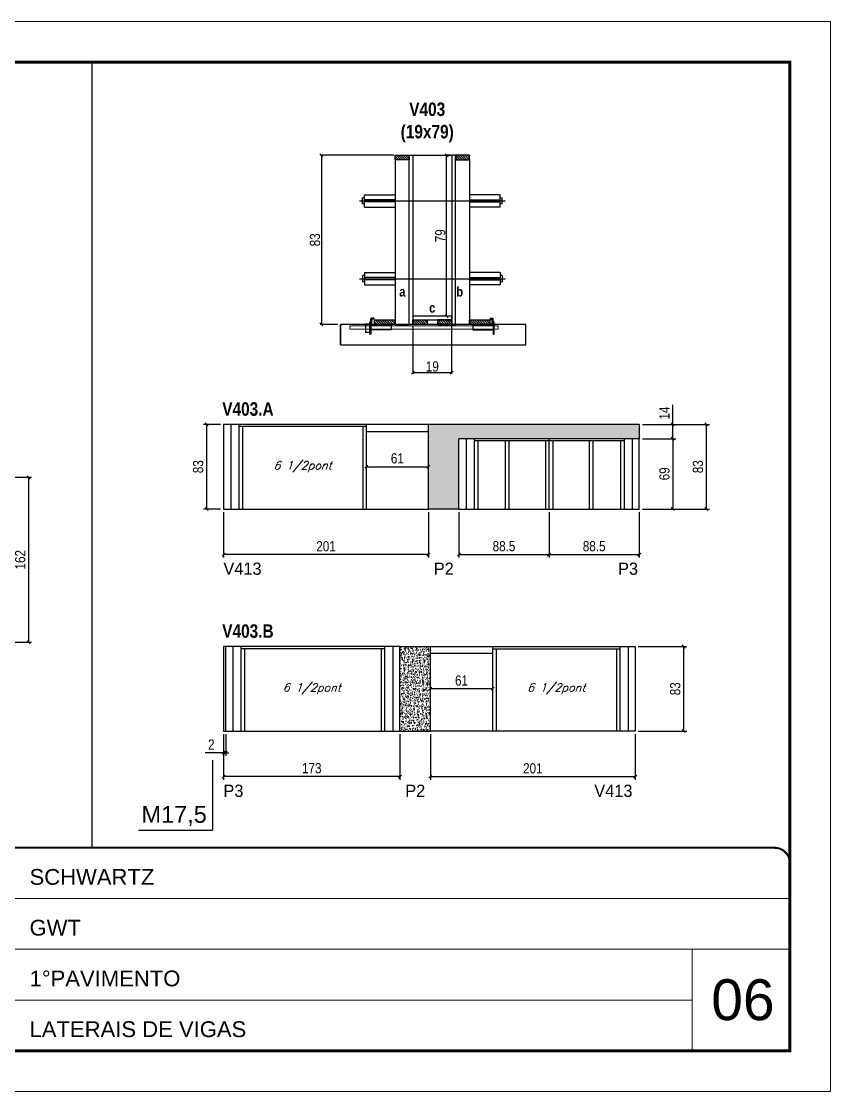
# Model space of a CAD drawing. Extents: x 13154 to 22413, y 1253 to 30260.
# Drawn here: x 15444 to 16238, y 27671 to 28721 of the extents above; entities that cross this region are included whole.
import ezdxf

# ---------------------------------------------------------------- set-up
doc = ezdxf.new("R2010")
doc.units = 0
for name, pattern in [('CONTINUO', [0]), ('DASHED', [0.75, 0.5, -0.25]), ('HIDDEN', [0.375, 0.25, -0.125])]:
    doc.linetypes.add(name, pattern=pattern)
for name, color, linetype in [('5', 5, 'Continuous'), ('barrote', 251, 'Continuous'), ('COTA', 241, 'Continuous'), ('detalhes', 4, 'Continuous'), ('NOMENCLATURA', 7, 'Continuous'), ('Painéis', 200, 'Continuous'), ('presilha', 1, 'Continuous'), ('SARR_2.2x10', 60, 'Continuous'), ('SARR_2.2x7', 40, 'Continuous'), ('SARR_3.5x7', 81, 'Continuous'), ('TENSOR', 3, 'Continuous'), ('texto', 7, 'Continuous')]:
    doc.layers.add(name, color=color, linetype=linetype)
for name, color, linetype, lineweight in [('CARIMBO', 255, 'Continuous', 9), ('CONCRETO', 251, 'Continuous', 25), ('Folhas', 255, 'Continuous', 9), ('SARRAFO DE PRESSAO', 251, 'DASHED', 9), ('SCO-___-LAJ', 2, 'Continuous', 0)]:
    doc.layers.add(name, color=color, linetype=linetype, lineweight=lineweight)
doc.styles.add('ARIAL', font='arial.ttf')
doc.styles.add('COTA TECNICA', font='techl___.ttf', dxfattribs={"height": 10})
doc.styles.add('COTA TECNICA 2X', font='techl___.ttf', dxfattribs={"height": 10})
doc.styles.add('Romans', font='romans.shx')
doc.styles.add('ROMAS860', font='ROMAS860.SHX')
doc.styles.get("Standard").update_dxf_attribs({"font": 'arial.ttf'})
doc.styles.add('TECNICA', font='techb___.ttf', dxfattribs={"height": 10})
doc.dimstyles.new('PAINEL', dxfattribs={"dimtxt": 10, "dimasz": 3, "dimexe": 3, "dimexo": 3, "dimgap": 3, "dimtad": 1, "dimdec": 1, "dimzin": 12, "dimdsep": 46, "dimtxsty": 'COTA TECNICA', "dimblk1": 'OBLIQUE', "dimblk2": 'OBLIQUE', "dimsah": 1, "dimcen": 0.9, "dimclrd": 4, "dimclre": 4, "dimclrt": 240, "dimadec": 1, "dimazin": 3, "dimtfac": 1, "dimtdec": 1, "dimtmove": 0, "dimatfit": 3, "dimfxl": 1, "dimtolj": 1, "dimtzin": 12, "dimarcsym": 0})
doc.dimstyles.new('SECAO', dxfattribs={"dimscale": 0.333333, "dimtxt": 5, "dimasz": 9, "dimexe": 3, "dimexo": 3, "dimgap": 3, "dimtad": 1, "dimdec": 1, "dimlfac": 0.5, "dimzin": 12, "dimdsep": 46, "dimtxsty": 'COTA TECNICA 2X', "dimblk1": 'OBLIQUE', "dimblk2": 'OBLIQUE', "dimsah": 1, "dimcen": 0.9, "dimclrd": 4, "dimclre": 4, "dimclrt": 240, "dimadec": 1, "dimazin": 3, "dimtfac": 1, "dimtdec": 1, "dimtmove": 0, "dimatfit": 3, "dimfxl": 1, "dimtolj": 1, "dimtzin": 12, "dimarcsym": 0})
pattern_1 = [(135, (49063.4691, -95088.8321), (-1.122532015, -1.122532015), [])]

# ---------------------------------------------------------------- blocks, each defined once
blk = doc.blocks.new('9999999999')
at = {"color": 30, "linetype": 'CONTINUO'}
for p, q in [((98564.6, 34379.6), (99584, 34379.6)), ((98564.6, 34329.8), (99488, 34329.8)), ((99584, 34329.8), (99488, 34329.8)), ((99488, 34329.8), (99488, 34230.2)), ((98564.6, 34280), (99488, 34280))]:
    blk.add_line(p, q, dxfattribs=at)
at = {"color": 30, "linetype": 'CONTINUO', "const_width": 2}
blk.add_lwpolyline([(99584, 34230.2), (99584, 34414.4, 0.414214), (99569, 34429.4), (98229, 34429.4, 0.414214), (98214, 34414.4), (98214, 34245.2, 0.414214), (98229, 34230.2), (99584, 34230.2)], format="xyb", dxfattribs=at)
at = {"layer": 'Folhas'}
blk.add_lwpolyline([(98139, 34190.2), (99624, 34190.2), (99624, 35240.2), (98139, 35240.2)], close=True, dxfattribs=at)
at = {"layer": 'Folhas', "color": 30, "const_width": 3}
blk.add_lwpolyline([(98214, 34230.2), (99584, 34230.2), (99584, 35200.2), (98214, 35200.2)], close=True, dxfattribs=at)
at = {"color": 7, "linetype": 'Continuous', "ltscale": 5, "style": 'ARIAL'}
for s, height, p in [('SCHWARTZ', 15.48, (98837.7, 34393.1)), ('GWT', 15.48, (98837.7, 34343.3)), ('1°PAVIMENTO', 15.483, (98837.7, 34293.5)), ('LATERAIS DE VIGAS', 15.483, (98837.7, 34243.7))]:
    blk.add_text(s, height=height, dxfattribs=at).set_placement(p)
blk = doc.blocks.new('_Oblique')
at = {"color": 0, "linetype": 'ByBlock', "lineweight": -2}
blk.add_line((-0.5, -0.5), (0.5, 0.5), dxfattribs=at)
blk = doc.blocks.new('*D1173')
at = {"layer": 'COTA', "color": 4, "linetype": 'ByBlock', "lineweight": -2, "transparency": 16777216}
for p, q in [((15422.9, 28273.4), (15453.6, 28273.4)), ((15450.6, 28273.4), (15450.6, 28111.4)), ((15422.9, 28111.4), (15453.6, 28111.4))]:
    blk.add_line(p, q, dxfattribs=at)
at = {"layer": 'Defpoints', "color": 0, "linetype": 'ByBlock', "transparency": 16777216}
for p in [(15419.9, 28273.4), (15419.9, 28111.4), (15450.6, 28111.4)]:
    blk.add_point(p, dxfattribs=at)
at = {"layer": 'COTA', "color": 4, "linetype": 'ByBlock', "lineweight": -2, "transparency": 16777216, "xscale": 3, "yscale": 3, "zscale": 3}
for p, rotation in [((15450.6, 28273.4), 90), ((15450.6, 28111.4), 270)]:
    blk.add_blockref('_Oblique', p, dxfattribs=dict(at, rotation=rotation))
at = {"layer": 'COTA', "color": 240, "linetype": 'ByBlock', "transparency": 16777216, "insert": (15442.5, 28192.4), "char_height": 10, "attachment_point": 5, "rotation": 90, "style": 'COTA TECNICA'}
blk.add_mtext('\\A1;162', dxfattribs=at)
blk = doc.blocks.new('*D1205')
at = {"layer": 'COTA', "color": 4, "lineweight": -2, "transparency": 16777216}
for p, q in [((15827.9, 28422.3), (15827.9, 28374.9)), ((15865.9, 28422.3), (15865.9, 28374.9)), ((15865.9, 28375.9), (15827.9, 28375.9))]:
    blk.add_line(p, q, dxfattribs=at)
at = {"layer": 'Defpoints', "color": 0, "transparency": 16777216}
for p in [(15827.9, 28423.3), (15865.9, 28423.3), (15827.9, 28375.9)]:
    blk.add_point(p, dxfattribs=at)
at = {"layer": 'COTA', "color": 4, "lineweight": -2, "transparency": 16777216, "xscale": 3, "yscale": 3, "zscale": 3, "rotation": 180}
blk.add_blockref('_Oblique', (15827.9, 28375.9), dxfattribs=at)
at = {"layer": 'COTA', "color": 4, "lineweight": -2, "transparency": 16777216, "xscale": 3, "yscale": 3, "zscale": 3}
blk.add_blockref('_Oblique', (15865.9, 28375.9), dxfattribs=at)
at = {"layer": 'COTA', "color": 240, "transparency": 16777216, "insert": (15846.9, 28382), "char_height": 10, "attachment_point": 5, "style": 'COTA TECNICA 2X'}
blk.add_mtext('\\A1;19', dxfattribs=at)
blk = doc.blocks.new('PRESILHA METÁLICA 1')
at = {"layer": 'presilha'}
for p, q in [((7.5, 10.6), (7.5, 19.9)), ((12, 21), (8.6, 21)), ((9, 11.6), (9, 18.9)), ((12, 19.5), (9.6, 19.5)), ((12, 21), (12, 19.5)), ((0, 13), (6, 13)), ((0, 13), (0, 0)), ((6, 0), (0, 0)), ((6, 15.5), (7.5, 15.5)), ((6, -2.5), (6, 15.5)), ((6, 13), (6, 0)), ((7.5, 15.5), (7.5, -2.5)), ((37.5, 4.1), (7.5, 4.1)), ((37.5, 11), (9.6, 11)), ((37.5, 11), (37.5, 4.1)), ((7.5, -2.5), (6, -2.5))]:
    blk.add_line(p, q, dxfattribs=at)
for centre, radius, start, end in [((8.6, 19.9), 1.14, 90, 180), ((9.6, 18.9), 0.57, 90, 180), ((9.6, 11.6), 0.57, 180, 270)]:
    blk.add_arc(centre, radius, start, end, dxfattribs=at)
blk = doc.blocks.new('PRESILHA METÁLICA 2')
at = {"layer": 'presilha'}
for p, q in [((-5.2, 23.5), (-5.2, 22)), ((-5.2, 23.5), (-1.9, 23.5)), ((-5.2, 22), (-2.8, 22)), ((-2.2, 14.1), (-2.2, 21.4)), ((0.8, 18), (-0.8, 18)), ((-0.8, 18), (-0.8, 0)), ((-0.8, 14.6), (-0.8, 22.4)), ((0.8, 0), (0.8, 18)), ((-30.8, 13.5), (-30.8, 6.6)), ((-30.8, 13.5), (-2.8, 13.5)), ((-30.8, 6.6), (-0.8, 6.6)), ((-0.8, 0), (0.8, 0))]:
    blk.add_line(p, q, dxfattribs=at)
for centre, radius, start, end in [((-2.8, 21.4), 0.57, 0, 90), ((-1.9, 22.4), 1.14, 0, 90), ((-2.8, 14.1), 0.57, 270, 0)]:
    blk.add_arc(centre, radius, start, end, dxfattribs=at)
blk = doc.blocks.new('*D1206')
at = {"layer": 'COTA', "color": 4, "lineweight": -2, "transparency": 16777216}
for p, q in [((15809.3, 28589.3), (15737, 28589.3)), ((15738, 28589.3), (15738, 28423.3)), ((15754.1, 28423.3), (15737, 28423.3))]:
    blk.add_line(p, q, dxfattribs=at)
at = {"layer": 'Defpoints', "color": 0, "transparency": 16777216}
for p in [(15810.3, 28589.3), (15738, 28423.3), (15755.1, 28423.3)]:
    blk.add_point(p, dxfattribs=at)
at = {"layer": 'COTA', "color": 4, "lineweight": -2, "transparency": 16777216, "xscale": 3, "yscale": 3, "zscale": 3}
for p, rotation in [((15738, 28589.3), 90), ((15738, 28423.3), 270)]:
    blk.add_blockref('_Oblique', p, dxfattribs=dict(at, rotation=rotation))
at = {"layer": 'COTA', "color": 240, "transparency": 16777216, "insert": (15731.8, 28506.3), "char_height": 10, "attachment_point": 5, "rotation": 90, "style": 'COTA TECNICA 2X'}
blk.add_mtext('\\A1;83', dxfattribs=at)
blk = doc.blocks.new('*D1207')
at = {"layer": 'COTA', "color": 4, "lineweight": -2, "transparency": 16777216}
for p, q in [((15864.9, 28589.3), (15859.9, 28589.3)), ((15860.9, 28431.3), (15860.9, 28589.3)), ((15864.9, 28431.3), (15859.9, 28431.3))]:
    blk.add_line(p, q, dxfattribs=at)
at = {"layer": 'Defpoints', "color": 0, "transparency": 16777216}
for p in [(15860.9, 28589.3), (15865.9, 28589.3), (15865.9, 28431.3)]:
    blk.add_point(p, dxfattribs=at)
at = {"layer": 'COTA', "color": 4, "lineweight": -2, "transparency": 16777216, "xscale": 3, "yscale": 3, "zscale": 3}
for p, rotation in [((15860.9, 28589.3), 90), ((15860.9, 28431.3), 270)]:
    blk.add_blockref('_Oblique', p, dxfattribs=dict(at, rotation=rotation))
at = {"layer": 'COTA', "color": 240, "transparency": 16777216, "insert": (15854.8, 28510.3), "char_height": 10, "attachment_point": 5, "rotation": 90, "style": 'COTA TECNICA 2X'}
blk.add_mtext('\\A1;79', dxfattribs=at)
blk = doc.blocks.new('*D1209')
at = {"layer": 'COTA', "color": 4, "linetype": 'ByBlock', "lineweight": -2, "transparency": 16777216}
for p, q in [((16053.1, 28311.2), (16085.9, 28311.2)), ((16082.9, 28311.2), (16082.9, 28242.2)), ((16053.1, 28242.2), (16085.9, 28242.2))]:
    blk.add_line(p, q, dxfattribs=at)
at = {"layer": 'Defpoints', "color": 0, "linetype": 'ByBlock', "transparency": 16777216}
for p in [(16050.1, 28311.2), (16050.1, 28242.2), (16082.9, 28242.2)]:
    blk.add_point(p, dxfattribs=at)
at = {"layer": 'COTA', "color": 4, "linetype": 'ByBlock', "lineweight": -2, "transparency": 16777216, "xscale": 3, "yscale": 3, "zscale": 3}
for p, rotation in [((16082.9, 28311.2), 90), ((16082.9, 28242.2), 270)]:
    blk.add_blockref('_Oblique', p, dxfattribs=dict(at, rotation=rotation))
at = {"layer": 'COTA', "color": 240, "linetype": 'ByBlock', "transparency": 16777216, "insert": (16074.8, 28276.7), "char_height": 10, "attachment_point": 5, "rotation": 90, "style": 'COTA TECNICA'}
blk.add_mtext('\\A1;69', dxfattribs=at)
blk = doc.blocks.new('*D1210')
at = {"layer": 'COTA', "color": 4, "linetype": 'ByBlock', "lineweight": -2, "transparency": 16777216}
for p, q in [((16053.1, 28325.2), (16118.9, 28325.2)), ((16115.9, 28242.2), (16115.9, 28325.2)), ((16053.1, 28242.2), (16118.9, 28242.2))]:
    blk.add_line(p, q, dxfattribs=at)
at = {"layer": 'Defpoints', "color": 0, "linetype": 'ByBlock', "transparency": 16777216}
for p in [(16050.1, 28325.2), (16115.9, 28325.2), (16050.1, 28242.2)]:
    blk.add_point(p, dxfattribs=at)
at = {"layer": 'COTA', "color": 4, "linetype": 'ByBlock', "lineweight": -2, "transparency": 16777216, "xscale": 3, "yscale": 3, "zscale": 3}
for p, rotation in [((16115.9, 28325.2), 90), ((16115.9, 28242.2), 270)]:
    blk.add_blockref('_Oblique', p, dxfattribs=dict(at, rotation=rotation))
at = {"layer": 'COTA', "color": 240, "linetype": 'ByBlock', "transparency": 16777216, "insert": (16107.7, 28283.7), "char_height": 10, "attachment_point": 5, "rotation": 90, "style": 'COTA TECNICA'}
blk.add_mtext('\\A1;83', dxfattribs=at)
blk = doc.blocks.new('*D1211')
at = {"layer": 'COTA', "color": 4, "linetype": 'ByBlock', "lineweight": -2, "transparency": 16777216}
for p, q in [((15873.1, 28239.2), (15873.1, 28194.5)), ((15961.6, 28239.2), (15961.6, 28194.5)), ((15873.1, 28197.5), (15961.6, 28197.5))]:
    blk.add_line(p, q, dxfattribs=at)
at = {"layer": 'Defpoints', "color": 0, "linetype": 'ByBlock', "transparency": 16777216}
for p in [(15873.1, 28242.2), (15961.6, 28242.2), (15961.6, 28197.5)]:
    blk.add_point(p, dxfattribs=at)
at = {"layer": 'COTA', "color": 4, "linetype": 'ByBlock', "lineweight": -2, "transparency": 16777216, "xscale": 3, "yscale": 3, "zscale": 3, "rotation": 180}
blk.add_blockref('_Oblique', (15873.1, 28197.5), dxfattribs=at)
at = {"layer": 'COTA', "color": 4, "linetype": 'ByBlock', "lineweight": -2, "transparency": 16777216, "xscale": 3, "yscale": 3, "zscale": 3}
blk.add_blockref('_Oblique', (15961.6, 28197.5), dxfattribs=at)
at = {"layer": 'COTA', "color": 240, "linetype": 'ByBlock', "transparency": 16777216, "insert": (15917.3, 28205.7), "char_height": 10, "attachment_point": 5, "style": 'COTA TECNICA'}
blk.add_mtext('\\A1;88.5', dxfattribs=at)
blk = doc.blocks.new('*D1212')
at = {"layer": 'COTA', "color": 4, "linetype": 'ByBlock', "lineweight": -2, "transparency": 16777216}
for p, q in [((15961.6, 28239.2), (15961.6, 28194.5)), ((16050.1, 28239.2), (16050.1, 28194.5)), ((15961.6, 28197.5), (16050.1, 28197.5))]:
    blk.add_line(p, q, dxfattribs=at)
at = {"layer": 'Defpoints', "color": 0, "linetype": 'ByBlock', "transparency": 16777216}
for p in [(15961.6, 28242.2), (16050.1, 28242.2), (16050.1, 28197.5)]:
    blk.add_point(p, dxfattribs=at)
at = {"layer": 'COTA', "color": 4, "linetype": 'ByBlock', "lineweight": -2, "transparency": 16777216, "xscale": 3, "yscale": 3, "zscale": 3, "rotation": 180}
blk.add_blockref('_Oblique', (15961.6, 28197.5), dxfattribs=at)
at = {"layer": 'COTA', "color": 4, "linetype": 'ByBlock', "lineweight": -2, "transparency": 16777216, "xscale": 3, "yscale": 3, "zscale": 3}
blk.add_blockref('_Oblique', (16050.1, 28197.5), dxfattribs=at)
at = {"layer": 'COTA', "color": 240, "linetype": 'ByBlock', "transparency": 16777216, "insert": (16005.8, 28205.7), "char_height": 10, "attachment_point": 5, "style": 'COTA TECNICA'}
blk.add_mtext('\\A1;88.5', dxfattribs=at)
blk = doc.blocks.new('*D1213')
at = {"layer": 'COTA', "color": 4, "linetype": 'ByBlock', "lineweight": -2, "transparency": 16777216}
for p, q in [((16082.9, 28325.2), (16082.9, 28344.3)), ((16053.1, 28325.2), (16085.9, 28325.2)), ((16082.9, 28311.2), (16082.9, 28325.2)), ((16053.1, 28311.2), (16085.9, 28311.2))]:
    blk.add_line(p, q, dxfattribs=at)
at = {"layer": 'Defpoints', "color": 0, "linetype": 'ByBlock', "transparency": 16777216}
for p in [(16050.1, 28325.2), (16082.9, 28325.2), (16050.1, 28311.2)]:
    blk.add_point(p, dxfattribs=at)
at = {"layer": 'COTA', "color": 4, "linetype": 'ByBlock', "lineweight": -2, "transparency": 16777216, "xscale": 3, "yscale": 3, "zscale": 3}
for p, rotation in [((16082.9, 28325.2), 90), ((16082.9, 28311.2), 270)]:
    blk.add_blockref('_Oblique', p, dxfattribs=dict(at, rotation=rotation))
at = {"layer": 'COTA', "color": 240, "linetype": 'ByBlock', "transparency": 16777216, "insert": (16074.8, 28336.3), "char_height": 10, "attachment_point": 5, "rotation": 90, "style": 'COTA TECNICA'}
blk.add_mtext('\\A1;14', dxfattribs=at)
blk = doc.blocks.new('*D1214')
at = {"layer": 'COTA', "color": 4, "linetype": 'ByBlock', "lineweight": -2, "transparency": 16777216}
for p, q in [((15642.1, 28239.2), (15642.1, 28194.5)), ((15843.1, 28239.2), (15843.1, 28194.5)), ((15843.1, 28197.5), (15642.1, 28197.5))]:
    blk.add_line(p, q, dxfattribs=at)
at = {"layer": 'Defpoints', "color": 0, "linetype": 'ByBlock', "transparency": 16777216}
for p in [(15642.1, 28242.2), (15843.1, 28242.2), (15642.1, 28197.5)]:
    blk.add_point(p, dxfattribs=at)
at = {"layer": 'COTA', "color": 4, "linetype": 'ByBlock', "lineweight": -2, "transparency": 16777216, "xscale": 3, "yscale": 3, "zscale": 3, "rotation": 180}
blk.add_blockref('_Oblique', (15642.1, 28197.5), dxfattribs=at)
at = {"layer": 'COTA', "color": 4, "linetype": 'ByBlock', "lineweight": -2, "transparency": 16777216, "xscale": 3, "yscale": 3, "zscale": 3}
blk.add_blockref('_Oblique', (15843.1, 28197.5), dxfattribs=at)
at = {"layer": 'COTA', "color": 240, "linetype": 'ByBlock', "transparency": 16777216, "insert": (15742.6, 28205.6), "char_height": 10, "attachment_point": 5, "style": 'COTA TECNICA'}
blk.add_mtext('\\A1;201', dxfattribs=at)
blk = doc.blocks.new('*D1215')
at = {"layer": 'COTA', "color": 4, "linetype": 'ByBlock', "lineweight": -2, "transparency": 16777216}
for p, q in [((15782.1, 28283.7), (15843.1, 28283.7)), ((15782.1, 28280.7), (15782.1, 28280.7))]:
    blk.add_line(p, q, dxfattribs=at)
at = {"layer": 'Defpoints', "color": 0, "linetype": 'ByBlock', "transparency": 16777216}
for p in [(15782.1, 28283.7), (15843.1, 28283.7), (15843.1, 28283.7)]:
    blk.add_point(p, dxfattribs=at)
at = {"layer": 'COTA', "color": 4, "linetype": 'ByBlock', "lineweight": -2, "transparency": 16777216, "xscale": 3, "yscale": 3, "zscale": 3, "rotation": 180}
blk.add_blockref('_Oblique', (15782.1, 28283.7), dxfattribs=at)
at = {"layer": 'COTA', "color": 4, "linetype": 'ByBlock', "lineweight": -2, "transparency": 16777216, "xscale": 3, "yscale": 3, "zscale": 3}
blk.add_blockref('_Oblique', (15843.1, 28283.7), dxfattribs=at)
at = {"layer": 'COTA', "color": 240, "linetype": 'ByBlock', "transparency": 16777216, "insert": (15812.6, 28291.8), "char_height": 10, "attachment_point": 5, "style": 'COTA TECNICA'}
blk.add_mtext('\\A1;61', dxfattribs=at)
blk = doc.blocks.new('*D1208')
at = {"layer": 'COTA', "color": 4, "lineweight": -2, "transparency": 16777216}
for p, q in [((15639.1, 28325.2), (15622.4, 28325.2)), ((15625.4, 28325.2), (15625.4, 28242.2)), ((15639.1, 28242.2), (15622.4, 28242.2))]:
    blk.add_line(p, q, dxfattribs=at)
at = {"layer": 'Defpoints', "color": 0, "transparency": 16777216}
for p in [(15642.1, 28325.2), (15625.4, 28242.2), (15642.1, 28242.2)]:
    blk.add_point(p, dxfattribs=at)
at = {"layer": 'COTA', "color": 4, "lineweight": -2, "transparency": 16777216, "xscale": 3, "yscale": 3, "zscale": 3}
for p, rotation in [((15625.4, 28325.2), 90), ((15625.4, 28242.2), 270)]:
    blk.add_blockref('_Oblique', p, dxfattribs=dict(at, rotation=rotation))
at = {"layer": 'COTA', "color": 240, "transparency": 16777216, "insert": (15617.1, 28283.7), "char_height": 10, "attachment_point": 5, "rotation": 90, "style": 'COTA TECNICA'}
blk.add_mtext('\\A1;83', dxfattribs=at)
blk = doc.blocks.new('*D1216')
at = {"layer": 'COTA', "color": 4, "linetype": 'ByBlock', "lineweight": -2, "transparency": 16777216}
for p, q in [((15642.1, 28021.3), (15642.1, 27976.6)), ((15815.1, 28021.3), (15815.1, 27976.6)), ((15815.1, 27979.6), (15642.1, 27979.6))]:
    blk.add_line(p, q, dxfattribs=at)
at = {"layer": 'Defpoints', "color": 0, "linetype": 'ByBlock', "transparency": 16777216}
for p in [(15642.1, 28024.3), (15815.1, 28024.3), (15642.1, 27979.6)]:
    blk.add_point(p, dxfattribs=at)
at = {"layer": 'COTA', "color": 4, "linetype": 'ByBlock', "lineweight": -2, "transparency": 16777216, "xscale": 3, "yscale": 3, "zscale": 3, "rotation": 180}
blk.add_blockref('_Oblique', (15642.1, 27979.6), dxfattribs=at)
at = {"layer": 'COTA', "color": 4, "linetype": 'ByBlock', "lineweight": -2, "transparency": 16777216, "xscale": 3, "yscale": 3, "zscale": 3}
blk.add_blockref('_Oblique', (15815.1, 27979.6), dxfattribs=at)
at = {"layer": 'COTA', "color": 240, "linetype": 'ByBlock', "transparency": 16777216, "insert": (15728.6, 27987.9), "char_height": 10, "attachment_point": 5, "style": 'COTA TECNICA'}
blk.add_mtext('\\A1;173', dxfattribs=at)
blk = doc.blocks.new('*D1217')
at = {"layer": 'COTA', "color": 4, "linetype": 'ByBlock', "lineweight": -2, "transparency": 16777216}
for p, q in [((15845.1, 28021.3), (15845.1, 27976.6)), ((16046.1, 28021.3), (16046.1, 27976.6)), ((15845.1, 27979.6), (16046.1, 27979.6))]:
    blk.add_line(p, q, dxfattribs=at)
at = {"layer": 'Defpoints', "color": 0, "linetype": 'ByBlock', "transparency": 16777216}
for p in [(15845.1, 28024.3), (16046.1, 28024.3), (16046.1, 27979.6)]:
    blk.add_point(p, dxfattribs=at)
at = {"layer": 'COTA', "color": 4, "linetype": 'ByBlock', "lineweight": -2, "transparency": 16777216, "xscale": 3, "yscale": 3, "zscale": 3, "rotation": 180}
blk.add_blockref('_Oblique', (15845.1, 27979.6), dxfattribs=at)
at = {"layer": 'COTA', "color": 4, "linetype": 'ByBlock', "lineweight": -2, "transparency": 16777216, "xscale": 3, "yscale": 3, "zscale": 3}
blk.add_blockref('_Oblique', (16046.1, 27979.6), dxfattribs=at)
at = {"layer": 'COTA', "color": 240, "linetype": 'ByBlock', "transparency": 16777216, "insert": (15945.6, 27987.7), "char_height": 10, "attachment_point": 5, "style": 'COTA TECNICA'}
blk.add_mtext('\\A1;201', dxfattribs=at)
blk = doc.blocks.new('*D1218')
at = {"layer": 'COTA', "color": 4, "linetype": 'ByBlock', "lineweight": -2, "transparency": 16777216}
for p, q in [((15906.1, 28065.8), (15845.1, 28065.8)), ((15906.1, 28062.8), (15906.1, 28062.8))]:
    blk.add_line(p, q, dxfattribs=at)
at = {"layer": 'Defpoints', "color": 0, "linetype": 'ByBlock', "transparency": 16777216}
for p in [(15845.1, 28065.8), (15845.1, 28065.8), (15906.1, 28065.8)]:
    blk.add_point(p, dxfattribs=at)
at = {"layer": 'COTA', "color": 4, "linetype": 'ByBlock', "lineweight": -2, "transparency": 16777216, "xscale": 3, "yscale": 3, "zscale": 3, "rotation": 180}
blk.add_blockref('_Oblique', (15845.1, 28065.8), dxfattribs=at)
at = {"layer": 'COTA', "color": 4, "linetype": 'ByBlock', "lineweight": -2, "transparency": 16777216, "xscale": 3, "yscale": 3, "zscale": 3}
blk.add_blockref('_Oblique', (15906.1, 28065.8), dxfattribs=at)
at = {"layer": 'COTA', "color": 240, "linetype": 'ByBlock', "transparency": 16777216, "insert": (15875.6, 28073.9), "char_height": 10, "attachment_point": 5, "style": 'COTA TECNICA'}
blk.add_mtext('\\A1;61', dxfattribs=at)
blk = doc.blocks.new('*D1219')
at = {"layer": 'COTA', "color": 4, "lineweight": -2, "transparency": 16777216}
for p, q in [((16049.1, 28107.3), (16096.6, 28107.3)), ((16093.6, 28107.3), (16093.6, 28024.3)), ((16049.1, 28024.3), (16096.6, 28024.3))]:
    blk.add_line(p, q, dxfattribs=at)
at = {"layer": 'Defpoints', "color": 0, "transparency": 16777216}
for p in [(16046.1, 28107.3), (16046.1, 28024.3), (16093.6, 28024.3)]:
    blk.add_point(p, dxfattribs=at)
at = {"layer": 'COTA', "color": 4, "lineweight": -2, "transparency": 16777216, "xscale": 3, "yscale": 3, "zscale": 3}
for p, rotation in [((16093.6, 28107.3), 90), ((16093.6, 28024.3), 270)]:
    blk.add_blockref('_Oblique', p, dxfattribs=dict(at, rotation=rotation))
at = {"layer": 'COTA', "color": 240, "transparency": 16777216, "insert": (16085.4, 28065.8), "char_height": 10, "attachment_point": 5, "rotation": 90, "style": 'COTA TECNICA'}
blk.add_mtext('\\A1;83', dxfattribs=at)
blk = doc.blocks.new('*D1646')
at = {"layer": 'COTA', "color": 4, "lineweight": -2, "transparency": 16777216}
for p, q in [((15642.1, 28021.3), (15642.1, 28000.1)), ((15644.1, 28021.3), (15644.1, 28000.1)), ((15642.1, 28003.1), (15624, 28003.1)), ((15644.1, 28003.1), (15642.1, 28003.1)), ((15644.1, 28003.1), (15647.1, 28003.1))]:
    blk.add_line(p, q, dxfattribs=at)
at = {"layer": 'Defpoints', "color": 0, "transparency": 16777216}
for p in [(15642.1, 28024.3), (15644.1, 28024.3), (15642.1, 28003.1)]:
    blk.add_point(p, dxfattribs=at)
at = {"layer": 'COTA', "color": 4, "lineweight": -2, "transparency": 16777216, "xscale": 3, "yscale": 3, "zscale": 3}
blk.add_blockref('_Oblique', (15642.1, 28003.1), dxfattribs=at)
at = {"layer": 'COTA', "color": 4, "lineweight": -2, "transparency": 16777216, "xscale": 3, "yscale": 3, "zscale": 3, "rotation": 180}
blk.add_blockref('_Oblique', (15644.1, 28003.1), dxfattribs=at)
at = {"layer": 'COTA', "color": 240, "transparency": 16777216, "insert": (15630, 28011.1), "char_height": 10, "attachment_point": 5, "style": 'COTA TECNICA'}
blk.add_mtext('\\A1;2', dxfattribs=at)

msp = doc.modelspace()

# ---------------------------------------------------------------- hatches: boundary and pattern name
at = {"layer": 'COTA'}
h = msp.add_hatch(dxfattribs=at)
h.set_pattern_fill('AR-CONC', color=256, scale=0.03)
h.paths.add_polyline_path([(15843.09, 28242.19), (15873.09, 28242.19), (15873.09, 28311.19), (16050.09, 28311.19), (16050.09, 28325.19), (15843.09, 28325.19)])
h = msp.add_hatch(dxfattribs=at)
h.set_pattern_fill('AR-CONC', color=256, scale=0.03)
h.set_pattern_definition([(50, (0, 8.391), (5.4655401, -0.47817257), [0.5715, -6.2865]), (355, (0, 8.391), (-1.0573026, 5.7317054), [0.4572, -5.0292175]), (100.451445, (0.4555, 8.3514), (4.4082374, 5.2535326), [0.4857003, -5.3427073]), (46.1842, (0, 9.915), (8.1323712, -1.2612698), [0.85725, -9.42975]), (96.635558, (0.678, 9.81), (7.122124, 7.4227837), [0.7285507, -8.0140682]), (351.18415, (0, 9.915), (7.122124, 7.4227837), [0.685799, -7.543792]), (21, (0.762, 9.534), (4.54843174, -3.06795595), [0.5715, -6.2865]), (326, (0.762, 9.534), (1.85406085, 5.525639), [0.4572, -5.0292]), (71.451445, (1.141, 9.2786), (6.4024926, 2.4576831), [0.4857003, -5.3426981]), (37.5, (0, 8.3912), (0.0926581, 2.53665117), [0, -4.96824, 0, -5.1054, 0, -5.04825]), (7.5, (0, 8.3912), (2.00458988, 3.00541724), [0, -2.91084, 0, -4.85394, 0, -1.92405]), (327.5, (-1.6993, 8.3912), (4.06771786, -0.17186232), [0, -1.905, 0, -5.9436, 0, -7.8867]), (317.5, (-2.4613, 8.3912), (4.44387544, 0.76279473), [0, -2.4765, 0, -3.94716, 0, -5.6007])])
h.paths.add_polyline_path([(15845.09, 28107.3), (15815.09, 28107.3), (15815.09, 28024.3), (15845.09, 28024.3)])
at = {"layer": 'SARR_2.2x10'}
h = msp.add_hatch(dxfattribs=at)
h.set_pattern_fill('ANSI31', color=256, scale=0.5, angle=90)
h.set_pattern_definition([(135, (48983.8691, -95088.8321), (-1.122532015, -1.122532015), [])])
h.paths.add_polyline_path([(15790.33, 28427.74), (15790.33, 28423.34), (15810.33, 28423.34), (15810.33, 28427.74)])
h = msp.add_hatch(dxfattribs=at)
h.set_pattern_fill('ANSI31', color=256, scale=0.5, angle=90)
h.set_pattern_definition([(135, (49077.0691, -95088.8321), (-1.122532015, -1.122532015), [])])
h.paths.add_polyline_path([(15883.53, 28427.74), (15883.53, 28423.34), (15903.53, 28423.34), (15903.53, 28427.74)])
at = {"layer": 'SARR_2.2x7'}
h = msp.add_hatch(dxfattribs=at)
h.set_pattern_fill('ANSI31', color=256, scale=0.5, angle=90)
h.set_pattern_definition([(135, (48977.8691, -94927.2321), (-1.122532015, -1.122532015), [])])
h.paths.add_polyline_path([(15824.33, 28589.34), (15824.33, 28584.94), (15810.33, 28584.94), (15810.33, 28589.34)])
h = msp.add_hatch(dxfattribs=at)
h.set_pattern_fill('ANSI31', color=256, scale=0.5, angle=90)
h.set_pattern_definition([(135, (48997.8691, -94927.2321), (-1.122532015, -1.122532015), [])])
h.paths.add_polyline_path([(15869.53, 28589.34), (15869.53, 28584.94), (15883.53, 28584.94), (15883.53, 28589.34)])
h = msp.add_hatch(dxfattribs=at)
h.set_pattern_fill('ANSI31', color=256, scale=0.5, angle=90)
h.set_pattern_definition(pattern_1)
h.paths.add_polyline_path([(15841.93, 28423.34), (15841.93, 28427.74), (15827.93, 28427.74), (15827.93, 28423.34)])
h = msp.add_hatch(dxfattribs=at)
h.set_pattern_fill('ANSI31', color=256, scale=0.5, angle=90)
h.set_pattern_definition(pattern_1)
h.paths.add_polyline_path([(15851.93, 28427.74), (15851.93, 28423.34), (15865.93, 28423.34), (15865.93, 28427.74)])

# ---------------------------------------------------------------- linework, layer by layer
at = {"ltscale": 3}
for p, q in [((15780.33, 28538.49), (15780.33, 28550.49)), ((15780.33, 28550.49), (15810.33, 28550.49)), ((15913.53, 28550.49), (15883.53, 28550.49)), ((15913.53, 28538.49), (15913.53, 28550.49)), ((15778.33, 28541.49), (15778.33, 28547.49)), ((15780.33, 28547.49), (15778.33, 28547.49)), ((15780.33, 28541.49), (15778.33, 28541.49)), ((15810.33, 28545.49), (15780.33, 28545.49)), ((15810.33, 28543.49), (15780.33, 28543.49)), ((15883.53, 28545.49), (15913.53, 28545.49)), ((15883.53, 28543.49), (15913.53, 28543.49)), ((15913.53, 28547.49), (15915.53, 28547.49)), ((15915.53, 28541.49), (15913.53, 28541.49)), ((15915.53, 28541.49), (15915.53, 28547.49)), ((15780.33, 28538.49), (15810.33, 28538.49)), ((15913.53, 28538.49), (15883.53, 28538.49)), ((15778.33, 28471.19), (15778.33, 28465.19)), ((15780.33, 28471.19), (15778.33, 28471.19)), ((15780.33, 28474.19), (15780.33, 28462.19)), ((15780.33, 28474.19), (15810.33, 28474.19)), ((15810.33, 28469.19), (15780.33, 28469.19)), ((15810.33, 28467.19), (15780.33, 28467.19)), ((15913.53, 28474.19), (15883.53, 28474.19)), ((15883.53, 28469.19), (15913.53, 28469.19)), ((15883.53, 28467.19), (15913.53, 28467.19)), ((15913.53, 28474.19), (15913.53, 28462.19)), ((15915.53, 28471.19), (15913.53, 28471.19)), ((15915.53, 28471.19), (15915.53, 28465.19)), ((15780.33, 28465.19), (15778.33, 28465.19)), ((15780.33, 28462.19), (15810.33, 28462.19)), ((15913.53, 28462.19), (15883.53, 28462.19)), ((15913.53, 28465.19), (15915.53, 28465.19))]:
    msp.add_line(p, q, dxfattribs=at)
at = {"layer": 'barrote'}
msp.add_lwpolyline([(15756.88, 28403.34), (15938.79, 28403.34), (15938.79, 28423.34), (15756.88, 28423.34)], close=True, dxfattribs=at)
at = {"layer": 'CONCRETO', "linetype": 'Continuous'}
msp.add_line((15827.93, 28589.34), (15865.93, 28589.34), dxfattribs=at)
at = {"layer": 'COTA'}
for p, q in [((15512.88, 28680.6), (15512.88, 27909.84)), ((15815.09, 28107.3), (15845.09, 28107.3)), ((15815.09, 28024.3), (15845.09, 28024.3))]:
    msp.add_line(p, q, dxfattribs=at)
at = {"layer": 'COTA', "linetype": 'ByBlock'}
for p, q in [((15782.09, 28325.19), (15782.09, 28242.19)), ((16050.09, 28325.19), (15843.09, 28325.19)), ((16050.09, 28325.19), (16050.09, 28311.19)), ((15873.09, 28242.19), (15843.09, 28242.19)), ((15800.09, 28107.3), (15800.09, 28024.3)), ((15906.09, 28107.3), (15906.09, 28024.3))]:
    msp.add_line(p, q, dxfattribs=at)
at = {"layer": 'detalhes', "color": 250}
msp.add_line((15756.88, 28403.34), (15756.88, 28423.34), dxfattribs=at)
at = {"layer": 'NOMENCLATURA', "linetype": 'Continuous'}
for p in [(15631.28, 27995.9), (15558.39, 27927.16)]:
    msp.add_line(p, (15631.28, 27927.16), dxfattribs=at)
at = {"layer": 'Painéis', "linetype": 'Continuous'}
for p, q in [((15843.09, 28325.19), (15642.09, 28325.19)), ((15642.09, 28325.19), (15642.09, 28242.19)), ((15843.09, 28242.19), (15843.09, 28325.19)), ((16050.09, 28311.19), (15873.09, 28311.19)), ((15873.09, 28242.19), (15873.09, 28311.19)), ((15961.59, 28242.19), (15961.59, 28311.19)), ((16050.09, 28242.19), (16050.09, 28311.19)), ((15642.09, 28242.19), (15843.09, 28242.19)), ((15873.09, 28242.19), (16050.09, 28242.19)), ((15815.09, 28107.3), (15642.09, 28107.3)), ((15642.09, 28107.3), (15642.09, 28024.3)), ((15644.09, 28107.3), (15644.09, 28024.3)), ((15815.09, 28024.3), (15815.09, 28107.3)), ((15845.09, 28024.3), (15845.09, 28107.3)), ((15845.09, 28107.3), (16046.09, 28107.3)), ((16046.09, 28107.3), (16046.09, 28024.3)), ((15642.09, 28024.3), (15815.09, 28024.3)), ((16046.09, 28024.3), (15845.09, 28024.3))]:
    msp.add_line(p, q, dxfattribs=at)
for points in [[(15824.33, 28423.34), (15824.33, 28589.34), (15827.93, 28589.34), (15827.93, 28423.34)], [(15869.53, 28423.34), (15869.53, 28589.34), (15865.93, 28589.34), (15865.93, 28423.34)], [(15865.93, 28431.34), (15827.93, 28431.34), (15827.93, 28427.74), (15865.93, 28427.74)]]:
    msp.add_lwpolyline(points, close=True, dxfattribs=at)
at = {"layer": 'SARR_2.2x10'}
for points in [[(15790.33, 28427.74), (15810.33, 28427.74), (15810.33, 28423.34), (15790.33, 28423.34)], [(15883.53, 28427.74), (15903.53, 28427.74), (15903.53, 28423.34), (15883.53, 28423.34)]]:
    msp.add_lwpolyline(points, close=True, dxfattribs=at)
at = {"layer": 'SARR_2.2x7', "linetype": 'Continuous'}
for p, q in [((15649.09, 28325.19), (15649.09, 28242.19)), ((15782.09, 28322.99), (15657.09, 28322.99)), ((15782.09, 28318.19), (15843.09, 28318.19)), ((15880.09, 28311.19), (15880.09, 28242.19)), ((15961.59, 28308.99), (15888.09, 28308.99)), ((16035.09, 28308.99), (15961.59, 28308.99)), ((16043.09, 28311.19), (16043.09, 28242.19)), ((15651.09, 28107.3), (15651.09, 28024.3)), ((15800.09, 28105.1), (15659.09, 28105.1)), ((15808.09, 28107.3), (15808.09, 28024.3)), ((15906.09, 28100.3), (15845.09, 28100.3)), ((15906.09, 28105.1), (16031.09, 28105.1)), ((16039.09, 28107.3), (16039.09, 28024.3))]:
    msp.add_line(p, q, dxfattribs=at)
at = {"layer": 'SARR_2.2x7', "elevation": 0}
for points in [[(15810.33, 28589.34), (15824.33, 28589.34), (15824.33, 28584.94), (15810.33, 28584.94)], [(15883.53, 28589.34), (15869.53, 28589.34), (15869.53, 28584.94), (15883.53, 28584.94)]]:
    msp.add_lwpolyline(points, close=True, dxfattribs=at)
at = {"layer": 'SARR_2.2x7'}
for points in [[(15827.93, 28427.74), (15841.93, 28427.74), (15841.93, 28423.34), (15827.93, 28423.34)], [(15865.93, 28427.74), (15851.93, 28427.74), (15851.93, 28423.34), (15865.93, 28423.34)]]:
    msp.add_lwpolyline(points, close=True, dxfattribs=at)
at = {"layer": 'SARR_3.5x7'}
for p, q in [((15657.09, 28325.19), (15657.09, 28242.19)), ((15660.59, 28322.99), (15660.59, 28242.19)), ((15778.59, 28322.99), (15778.59, 28242.19)), ((15888.09, 28311.19), (15888.09, 28242.19)), ((15891.59, 28308.99), (15891.59, 28242.19)), ((15918.58, 28308.99), (15918.58, 28242.19)), ((15922.08, 28308.99), (15922.08, 28242.19)), ((15958.09, 28308.99), (15958.09, 28242.19)), ((15965.09, 28308.99), (15965.09, 28242.19)), ((16000.98, 28308.99), (16000.98, 28242.19)), ((16004.48, 28308.99), (16004.48, 28242.19)), ((16031.59, 28308.99), (16031.59, 28242.19)), ((16035.09, 28311.19), (16035.09, 28242.19)), ((15659.09, 28107.3), (15659.09, 28024.3)), ((15662.59, 28105.1), (15662.59, 28024.3)), ((15796.59, 28105.1), (15796.59, 28024.3)), ((15909.59, 28105.1), (15909.59, 28024.3)), ((16027.59, 28105.1), (16027.59, 28024.3)), ((16031.09, 28107.3), (16031.09, 28024.3))]:
    msp.add_line(p, q, dxfattribs=at)
for points in [[(15824.33, 28584.94), (15810.33, 28584.94), (15810.33, 28423.34), (15824.33, 28423.34)], [(15869.53, 28584.94), (15883.53, 28584.94), (15883.53, 28423.34), (15869.53, 28423.34)]]:
    msp.add_lwpolyline(points, close=True, dxfattribs=at)
at = {"layer": 'SCO-___-LAJ', "color": 1}
msp.add_lwpolyline([(15765.88, 28422), (15911.64, 28422), (15911.64, 28418.8), (15765.88, 28418.8)], close=True, dxfattribs=at)
at = {"layer": 'TENSOR', "linetype": 'HIDDEN', "ltscale": 0.5}
for p, q in [((15775.33, 28544.49), (15918.83, 28544.49)), ((15775.33, 28468.19), (15918.83, 28468.19))]:
    msp.add_line(p, q, dxfattribs=at)

# ---------------------------------------------------------------- block references
at = {"layer": 'presilha', "xscale": 0.6666666666666666, "yscale": 0.6666666666666666, "zscale": 0.6666666666666666}
for name, p in [('PRESILHA METÁLICA 1', (15781.46, 28415.37)), ('PRESILHA METÁLICA 2', (15907.21, 28413.7))]:
    msp.add_blockref(name, p, dxfattribs=at)
at = {"layer": 'SARRAFO DE PRESSAO', "color": 6, "linetype": 'ByBlock'}
msp.add_blockref('9999999999', (-83386.1, -6519.61), dxfattribs=at)

# ---------------------------------------------------------------- texts
at = {"layer": '5', "linetype": 'Continuous', "style": 'ROMAS860'}
for s, p in [('V413', (15641.88, 28177.63)), ('P2', (15848.38, 28177.63)), ('P3', (16029.25, 28177.63)), ('P3', (15641.88, 27959.74)), ('P2', (15820.38, 27959.74)), ('V413', (16005.91, 27959.74))]:
    msp.add_text(s, height=12, rotation=0.00004, dxfattribs=at).set_placement(p)
at = {"layer": 'CARIMBO', "style": 'ARIAL'}
msp.add_text('06', height=40, dxfattribs=at).set_placement((16120.74, 27740.74))
at = {"layer": 'detalhes', "style": 'TECNICA'}
for s, p in [('a', (15814.46, 28450.67)), ('b', (15870.43, 28450.66)), ('c', (15843.8, 28434.81))]:
    msp.add_text(s, height=9.6, dxfattribs=at).set_placement(p)
at = {"layer": 'NOMENCLATURA', "style": 'TECNICA'}
for s, p in [('V403.A', (15640.72, 28333.71)), ('V403.B', (15640.72, 28115.82))]:
    msp.add_text(s, height=13.2, dxfattribs=at).set_placement(p)
at = {"layer": 'NOMENCLATURA', "linetype": 'Continuous'}
msp.add_text('M17,5', height=16.5, dxfattribs=at).set_placement((15561.51, 27934.36))
at = {"layer": 'NOMENCLATURA', "insert": (15841.93, 28641.03), "char_height": 13.2, "attachment_point": 2, "style": 'TECNICA'}
msp.add_mtext_dynamic_manual_height_columns('V403\\P(19x79)', width=300.2766, gutter_width=1, heights=[0], dxfattribs=at)
at = {"layer": 'texto', "color": 2, "char_height": 8, "attachment_point": 5, "style": 'Romans'}
for insert in [(15719.59, 28283.69), (15728.59, 28065.8), (15968.59, 28065.8)]:
    msp.add_mtext('{\\Q19;\\C256;6 1/2pont}', dxfattribs=dict(at, insert=insert))

# ---------------------------------------------------------------- dimensions: what is measured, and where the dimension line sits
at = {"layer": 'COTA'}
for base, p1, p2, dimstyle, picture, middle in [((15738.01, 28423.34, 0), (15810.33, 28589.34), (15755.12, 28423.34, 0), 'SECAO', '*D1206', (15731.77, 28506.34, 0)), ((15860.86, 28589.34), (15865.93, 28431.34), (15865.93, 28589.34), 'SECAO', '*D1207', (15854.75, 28510.34)), ((15625.37, 28242.19), (15642.09, 28325.19), (15642.09, 28242.19), 'PAINEL', '*D1208', (15617.13, 28283.69)), ((16093.61, 28024.3), (16046.09, 28107.3), (16046.09, 28024.3), 'PAINEL', '*D1219', (16085.37, 28065.8))]:
    dim = msp.add_linear_dim(base=base, p1=p1, p2=p2, angle=90, dimstyle=dimstyle, dxfattribs=at)
    dim.commit()
    dim.dimension.update_dxf_attribs({"geometry": picture, "text_midpoint": middle})
dim = msp.add_linear_dim(base=(15827.93, 28375.87), p1=(15865.93, 28423.34), p2=(15827.93, 28423.34), angle=180, dimstyle='SECAO', dxfattribs=at)
dim.commit()
dim.dimension.update_dxf_attribs({"geometry": '*D1205', "text_midpoint": (15846.93, 28375.87), "dimtype": 160})
at = {"layer": 'COTA', "linetype": 'ByBlock'}
for base, p1, p2, angle, picture, middle in [((16082.9, 28325.19), (16050.09, 28311.19), (16050.09, 28325.19), 90, '*D1213', (16074.83, 28336.25)), ((16115.9, 28325.19), (16050.09, 28242.19), (16050.09, 28325.19), 90, '*D1210', (16107.66, 28283.69)), ((16082.9, 28242.19), (16050.09, 28311.19), (16050.09, 28242.19), 90, '*D1209', (16074.77, 28276.69)), ((15450.6, 28111.4), (15419.88, 28273.4), (15419.88, 28111.4), 90, '*D1173', (15442.5, 28192.4)), ((15845.09, 28065.8), (15906.09, 28065.8), (15845.09, 28065.8), 180, '*D1218', (15875.59, 28073.9)), ((16046.09, 27979.64), (15845.09, 28024.3), (16046.09, 28024.3), 180, '*D1217', (15945.59, 27987.74))]:
    dim = msp.add_linear_dim(base=base, p1=p1, p2=p2, angle=angle, dimstyle='PAINEL', dxfattribs=at)
    dim.commit()
    dim.dimension.update_dxf_attribs({"geometry": picture, "text_midpoint": middle})
for base, p1, p2, picture, middle in [((15843.09, 28283.69), (15782.09, 28283.69), (15843.09, 28283.69), '*D1215', (15812.59, 28291.8)), ((15642.09, 28197.53), (15843.09, 28242.19), (15642.09, 28242.19), '*D1214', (15742.59, 28205.63)), ((15961.59, 28197.53), (15873.09, 28242.19), (15961.59, 28242.19), '*D1211', (15917.34, 28205.66)), ((15642.09, 27979.64), (15815.09, 28024.3), (15642.09, 28024.3), '*D1216', (15728.59, 27987.86))]:
    dim = msp.add_linear_dim(base=base, p1=p1, p2=p2, dimstyle='PAINEL', dxfattribs=at)
    dim.commit()
    dim.dimension.update_dxf_attribs({"geometry": picture, "text_midpoint": middle})
dim = msp.add_linear_dim(base=(16050.09, 28197.53), p1=(15961.59, 28242.19), p2=(16050.09, 28242.19), dimstyle='PAINEL', override={"dimtmove": 1}, dxfattribs=at)
dim.commit()
dim.dimension.update_dxf_attribs({"geometry": '*D1212', "text_midpoint": (16005.84, 28205.66)})
at = {"layer": 'COTA'}
dim = msp.add_linear_dim(base=(15642.09, 28003.13), p1=(15644.09, 28024.3), p2=(15642.09, 28024.3), dimstyle='PAINEL', dxfattribs=at)
dim.commit()
dim.dimension.update_dxf_attribs({"geometry": '*D1646', "text_midpoint": (15630.04, 28011.13)})

doc.saveas('drawing.dxf')
